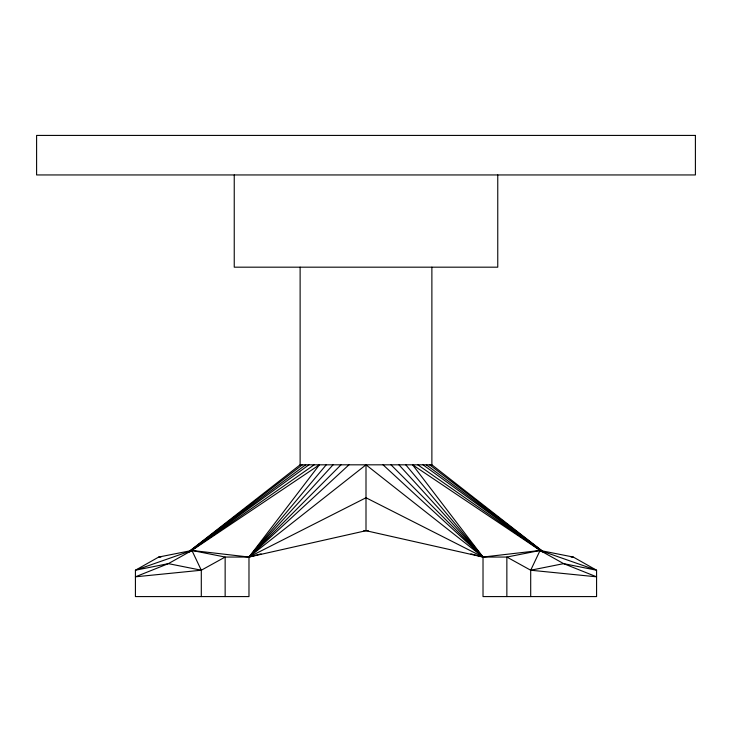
<?xml version="1.0" encoding="UTF-8"?>
<svg xmlns="http://www.w3.org/2000/svg" width="732" height="732" viewBox="0 0 732 732"><rect width="100%" height="100%" fill="white"/><g stroke="black" fill="none" stroke-linecap="round" stroke-linejoin="round"><path stroke-width="1.1" d="M530.7 596.58L530.7 570.228L540.07 550.464L573.284 557.052L596.58 570.228L596.58 596.58L483.019 596.58L483.019 557.052L412.583 464.82L540.518 550.693M326.234 464.82L248.981 557.052L248.981 596.58L135.42 596.58L135.42 570.228L158.716 557.052L191.93 550.464L248.981 557.052L366 530.7L483.019 557.052L506.855 557.052L540.07 550.464L596.58 570.228L563.64 563.64L540.07 550.464L483.019 557.052L470.932 553.868M333.06 464.82L248.981 557.052L225.145 557.052L191.93 550.464L135.42 570.228L168.36 563.64L191.93 550.464L201.3 570.228L201.3 596.58M341.002 464.82L248.981 557.052L261.068 553.868M348.954 464.82L248.981 557.052L366 497.76L483.019 557.052L405.766 464.82M398.94 464.82L483.019 557.052L366 464.82L248.981 557.052L319.417 464.82L191.482 550.693M189.167 551.461L300.12 464.82L431.88 464.82L542.833 551.461M189.24 551.507L302.362 464.82M189.332 551.589L305.656 464.82M189.359 551.708L308.95 464.82M189.506 551.818L314.184 464.82M190.119 551.663L191.93 550.464M201.3 570.228L168.36 563.64L135.42 576.816L201.3 570.228L225.145 557.052L225.145 596.58M530.7 570.228L563.64 563.64L596.58 576.816L530.7 570.228L506.855 557.052L506.855 596.58M363.731 530.7L368.269 530.7M158.716 557.052L160.93 557.052M571.07 557.052L573.284 557.052M540.07 550.464L541.881 551.663M417.816 464.82L542.494 551.818M423.05 464.82L542.641 551.708M426.344 464.82L542.668 551.589M429.638 464.82L542.76 551.507M383.046 464.82L483.019 557.052L390.998 464.82M497.76 174.948L497.76 267.18L234.24 267.18L234.24 174.948M431.88 267.18L431.88 464.82M366 464.82L366 530.7M300.12 267.18L300.12 464.82M695.4 135.42L36.6 135.42L36.6 174.948L695.4 174.948L695.4 135.42"/></g></svg>
